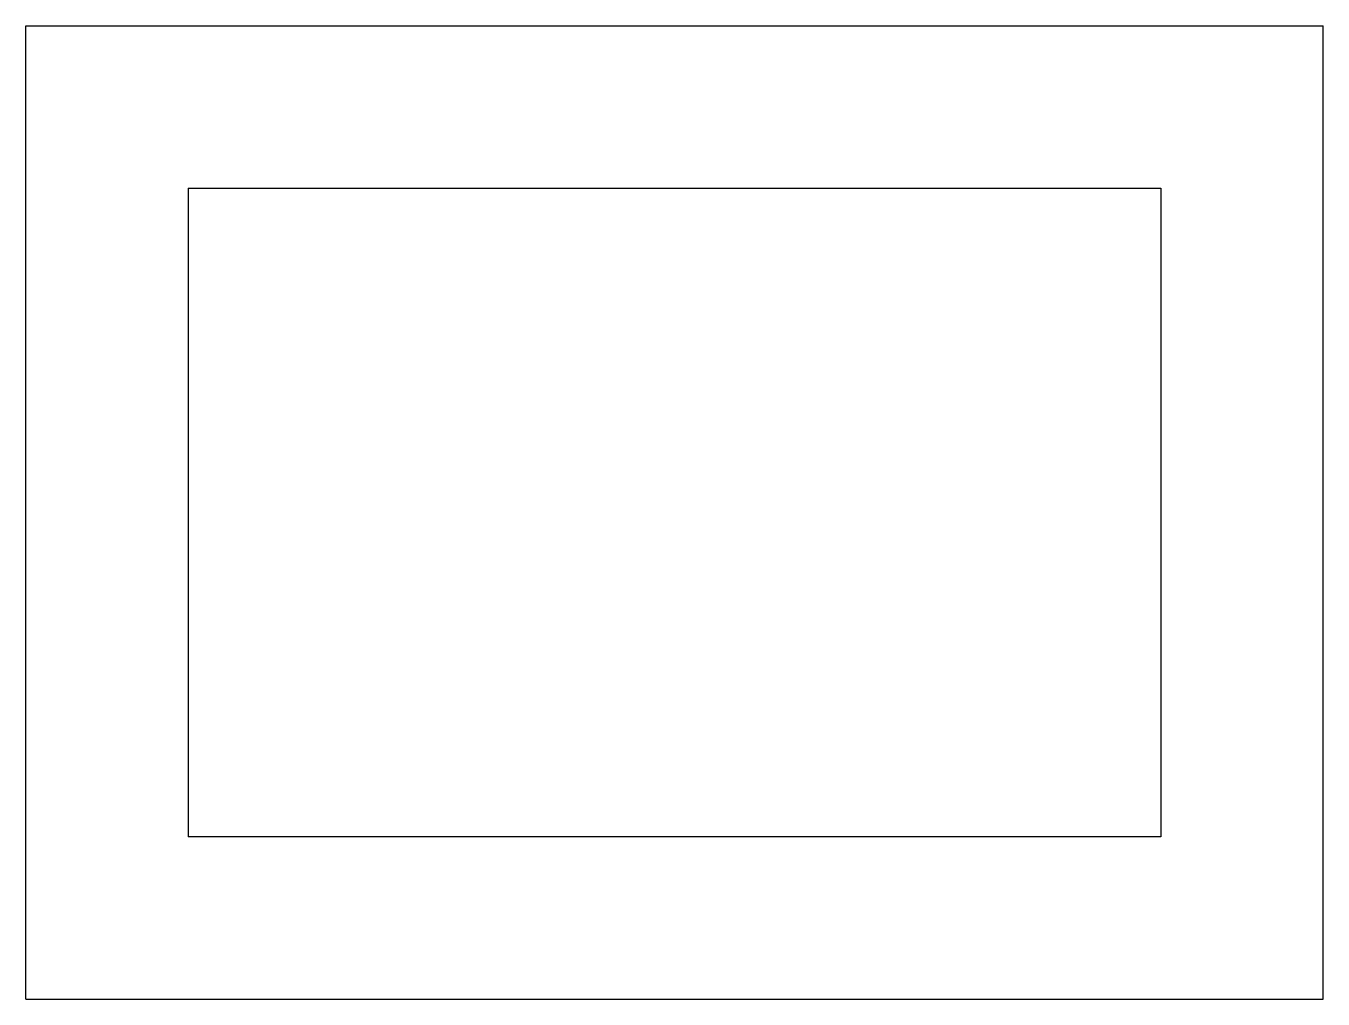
# Model space of a CAD drawing. Header units: metres. Extents: x 0.39 to 3.54, y 0.39 to 2.76.
import ezdxf

# ---------------------------------------------------------------- set-up
doc = ezdxf.new("R2010")
doc.units = ezdxf.units.M
doc.layers.add('CUT', color=7, linetype='Continuous')

msp = doc.modelspace()

# ---------------------------------------------------------------- linework, layer by layer
at = {"layer": 'CUT'}
for p, q in [((0.3937, 0.3937), (0.3937, 2.7559)), ((0.3937, 2.7559), (3.5433, 2.7559)), ((3.5433, 0.3937), (3.5433, 2.7559)), ((0.7874, 2.3622), (0.7874, 0.7874)), ((0.7874, 2.3622), (3.1496, 2.3622)), ((3.1496, 2.3622), (3.1496, 0.7874)), ((3.1496, 0.7874), (0.7874, 0.7874)), ((0.3937, 0.3937), (3.5433, 0.3937))]:
    msp.add_line(p, q, dxfattribs=at)

doc.saveas('drawing.dxf')
